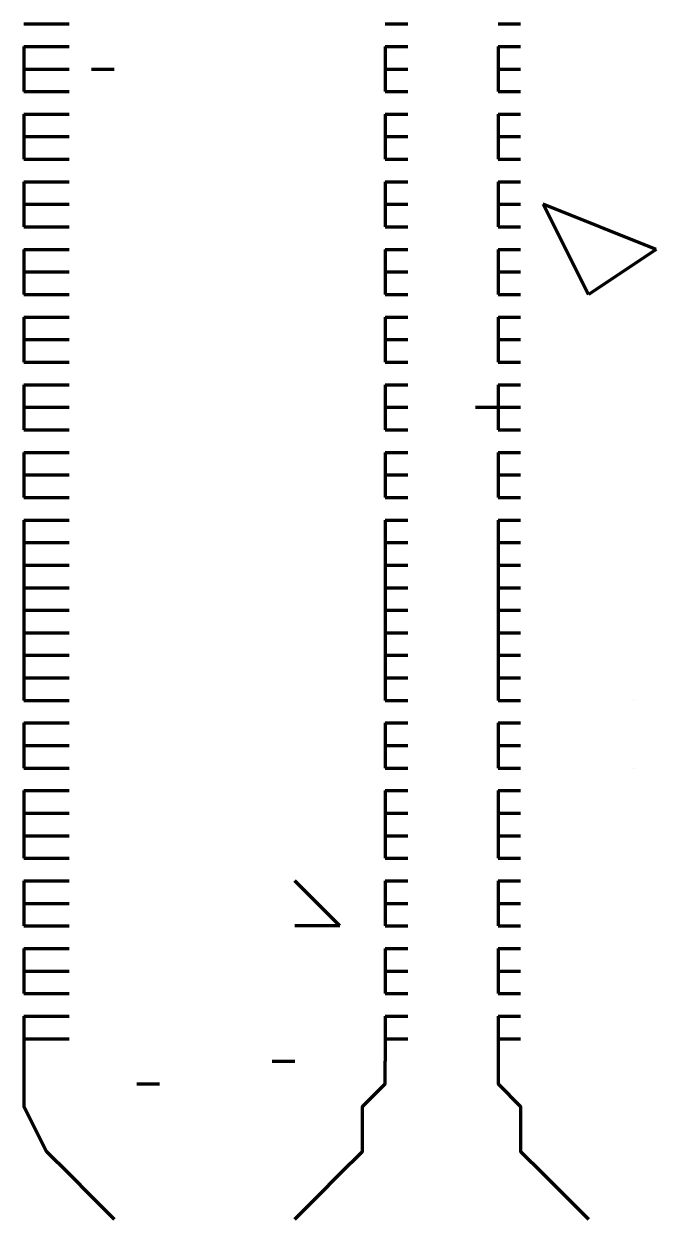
# Model space of a CAD drawing. Header units: inches. Extents: x 16 to 776, y 37 to 575.
# Drawn here: x 302.5 to 307.17, y 311 to 319.83 of the extents above; entities that cross this region are included whole.
import ezdxf

# ---------------------------------------------------------------- set-up
doc = ezdxf.new("R2010")
doc.units = ezdxf.units.IN
doc.header["$MEASUREMENT"] = 0
doc.layers.add('P', color=250, linetype='CONTINUOUS', lineweight=100)

msp = doc.modelspace()

# ---------------------------------------------------------------- linework, layer by layer
at = {"layer": 'P', "color": 0, "linetype": 'Continuous'}
for points in [[(302.5, 319.8333), (302.6667, 319.8333)], [(302.5, 319.8333), (302.6667, 319.8333)], [(302.5, 319.8333), (302.6667, 319.8333)], [(302.6667, 319.8333), (302.8333, 319.8333)], [(302.6667, 319.8333), (302.8333, 319.8333)], [(302.6667, 319.8333), (302.8333, 319.8333)], [(305.1667, 319.8333), (305.3333, 319.8333)], [(305.1667, 319.8333), (305.3333, 319.8333)], [(305.1667, 319.8333), (305.3333, 319.8333)], [(305.3333, 319.8333), (305.3333, 319.8333)], [(305.3333, 319.8333), (305.3333, 319.8333)], [(305.3333, 319.8333), (305.3333, 319.8333)], [(306, 319.8333), (306.1667, 319.8333)], [(306, 319.8333), (306.1667, 319.8333)], [(306, 319.8333), (306.1667, 319.8333)], [(306.1667, 319.8333), (306.1667, 319.8333)], [(306.1667, 319.8333), (306.1667, 319.8333)], [(306.1667, 319.8333), (306.1667, 319.8333)], [(302.5, 319.6667), (302.6667, 319.6667)], [(302.5, 319.6667), (302.5, 319.5)], [(302.5, 319.6667), (302.6667, 319.6667)], [(302.6667, 319.6667), (302.8333, 319.6667)], [(302.6667, 319.6667), (302.8333, 319.6667)], [(305.1667, 319.6667), (305.3333, 319.6667)], [(305.1667, 319.6667), (305.1667, 319.5)], [(305.1667, 319.6667), (305.3333, 319.6667)], [(305.3333, 319.6667), (305.3333, 319.6667)], [(305.3333, 319.6667), (305.3333, 319.6667)], [(306, 319.6667), (306.1667, 319.6667)], [(306, 319.6667), (306, 319.5)], [(306, 319.6667), (306.1667, 319.6667)], [(306.1667, 319.6667), (306.1667, 319.6667)], [(306.1667, 319.6667), (306.1667, 319.6667)], [(302.5, 319.5), (302.6667, 319.5)], [(302.5, 319.5), (302.5, 319.5)], [(302.5, 319.5), (302.6667, 319.5)], [(302.5, 319.5), (302.6667, 319.5)], [(302.5, 319.5), (302.5, 319.3333)], [(302.5, 319.5), (302.6667, 319.5)], [(302.6667, 319.5), (302.8333, 319.5)], [(302.6667, 319.5), (302.8333, 319.5)], [(302.6667, 319.5), (302.8333, 319.5)], [(302.6667, 319.5), (302.8333, 319.5)], [(303, 319.5), (303.1667, 319.5)], [(305.1667, 319.5), (305.3333, 319.5)], [(305.1667, 319.5), (305.1667, 319.5)], [(305.1667, 319.5), (305.3333, 319.5)], [(305.1667, 319.5), (305.3333, 319.5)], [(305.1667, 319.5), (305.1667, 319.3333)], [(305.1667, 319.5), (305.3333, 319.5)], [(305.3333, 319.5), (305.3333, 319.5)], [(305.3333, 319.5), (305.3333, 319.5)], [(305.3333, 319.5), (305.3333, 319.5)], [(305.3333, 319.5), (305.3333, 319.5)], [(306, 319.5), (306.1667, 319.5)], [(306, 319.5), (306, 319.5)], [(306, 319.5), (306.1667, 319.5)], [(306, 319.5), (306.1667, 319.5)], [(306, 319.5), (306, 319.3333)], [(306, 319.5), (306.1667, 319.5)], [(306.1667, 319.5), (306.1667, 319.5)], [(306.1667, 319.5), (306.1667, 319.5)], [(306.1667, 319.5), (306.1667, 319.5)], [(306.1667, 319.5), (306.1667, 319.5)], [(302.5, 319.3333), (302.6667, 319.3333)], [(302.5, 319.3333), (302.6667, 319.3333)], [(302.6667, 319.3333), (302.8333, 319.3333)], [(302.6667, 319.3333), (302.8333, 319.3333)], [(305.1667, 319.3333), (305.3333, 319.3333)], [(305.1667, 319.3333), (305.3333, 319.3333)], [(305.3333, 319.3333), (305.3333, 319.3333)], [(305.3333, 319.3333), (305.3333, 319.3333)], [(306, 319.3333), (306.1667, 319.3333)], [(306, 319.3333), (306.1667, 319.3333)], [(306.1667, 319.3333), (306.1667, 319.3333)], [(306.1667, 319.3333), (306.1667, 319.3333)], [(302.5, 319.1667), (302.6667, 319.1667)], [(302.5, 319.1667), (302.5, 319)], [(302.5, 319.1667), (302.6667, 319.1667)], [(302.6667, 319.1667), (302.8333, 319.1667)], [(302.6667, 319.1667), (302.8333, 319.1667)], [(305.1667, 319.1667), (305.3333, 319.1667)], [(305.1667, 319.1667), (305.1667, 319)], [(305.1667, 319.1667), (305.3333, 319.1667)], [(305.3333, 319.1667), (305.3333, 319.1667)], [(305.3333, 319.1667), (305.3333, 319.1667)], [(306, 319.1667), (306.1667, 319.1667)], [(306, 319.1667), (306, 319)], [(306, 319.1667), (306.1667, 319.1667)], [(306.1667, 319.1667), (306.1667, 319.1667)], [(306.1667, 319.1667), (306.1667, 319.1667)], [(302.5, 319), (302.6667, 319)], [(302.5, 319), (302.5, 319)], [(302.5, 319), (302.6667, 319)], [(302.5, 319), (302.6667, 319)], [(302.5, 319), (302.5, 318.8333)], [(302.5, 319), (302.6667, 319)], [(302.6667, 319), (302.8333, 319)], [(302.6667, 319), (302.8333, 319)], [(302.6667, 319), (302.8333, 319)], [(302.6667, 319), (302.8333, 319)], [(305.1667, 319), (305.3333, 319)], [(305.1667, 319), (305.1667, 319)], [(305.1667, 319), (305.3333, 319)], [(305.1667, 319), (305.3333, 319)], [(305.1667, 319), (305.1667, 318.8333)], [(305.1667, 319), (305.3333, 319)], [(305.3333, 319), (305.3333, 319)], [(305.3333, 319), (305.3333, 319)], [(305.3333, 319), (305.3333, 319)], [(305.3333, 319), (305.3333, 319)], [(306, 319), (306.1667, 319)], [(306, 319), (306, 319)], [(306, 319), (306.1667, 319)], [(306, 319), (306.1667, 319)], [(306, 319), (306, 318.8333)], [(306, 319), (306.1667, 319)], [(306.1667, 319), (306.1667, 319)], [(306.1667, 319), (306.1667, 319)], [(306.1667, 319), (306.1667, 319)], [(306.1667, 319), (306.1667, 319)], [(302.5, 318.8333), (302.6667, 318.8333)], [(302.5, 318.8333), (302.6667, 318.8333)], [(302.6667, 318.8333), (302.8333, 318.8333)], [(302.6667, 318.8333), (302.8333, 318.8333)], [(305.1667, 318.8333), (305.3333, 318.8333)], [(305.1667, 318.8333), (305.3333, 318.8333)], [(305.3333, 318.8333), (305.3333, 318.8333)], [(305.3333, 318.8333), (305.3333, 318.8333)], [(306, 318.8333), (306.1667, 318.8333)], [(306, 318.8333), (306.1667, 318.8333)], [(306.1667, 318.8333), (306.1667, 318.8333)], [(306.1667, 318.8333), (306.1667, 318.8333)], [(302.5, 318.6667), (302.6667, 318.6667)], [(302.5, 318.6667), (302.5, 318.6667)], [(302.5, 318.6667), (302.6667, 318.6667)], [(302.5, 318.6667), (302.6667, 318.6667)], [(302.5, 318.6667), (302.5, 318.5)], [(302.5, 318.6667), (302.6667, 318.6667)], [(302.6667, 318.6667), (302.8333, 318.6667)], [(302.6667, 318.6667), (302.8333, 318.6667)], [(302.6667, 318.6667), (302.8333, 318.6667)], [(302.6667, 318.6667), (302.8333, 318.6667)], [(305.1667, 318.6667), (305.3333, 318.6667)], [(305.1667, 318.6667), (305.1667, 318.6667)], [(305.1667, 318.6667), (305.3333, 318.6667)], [(305.1667, 318.6667), (305.3333, 318.6667)], [(305.1667, 318.6667), (305.1667, 318.5)], [(305.1667, 318.6667), (305.3333, 318.6667)], [(305.3333, 318.6667), (305.3333, 318.6667)], [(305.3333, 318.6667), (305.3333, 318.6667)], [(305.3333, 318.6667), (305.3333, 318.6667)], [(305.3333, 318.6667), (305.3333, 318.6667)], [(306, 318.6667), (306.1667, 318.6667)], [(306, 318.6667), (306, 318.6667)], [(306, 318.6667), (306.1667, 318.6667)], [(306, 318.6667), (306.1667, 318.6667)], [(306, 318.6667), (306, 318.5)], [(306, 318.6667), (306.1667, 318.6667)], [(306.1667, 318.6667), (306.1667, 318.6667)], [(306.1667, 318.6667), (306.1667, 318.6667)], [(306.1667, 318.6667), (306.1667, 318.6667)], [(306.1667, 318.6667), (306.1667, 318.6667)], [(302.5, 318.5), (302.6667, 318.5)], [(302.5, 318.5), (302.5, 318.3333)], [(302.5, 318.5), (302.6667, 318.5)], [(302.6667, 318.5), (302.8333, 318.5)], [(302.6667, 318.5), (302.8333, 318.5)], [(305.1667, 318.5), (305.3333, 318.5)], [(305.1667, 318.5), (305.1667, 318.3333)], [(305.1667, 318.5), (305.3333, 318.5)], [(305.3333, 318.5), (305.3333, 318.5)], [(305.3333, 318.5), (305.3333, 318.5)], [(306, 318.5), (306.1667, 318.5)], [(306, 318.5), (306, 318.3333)], [(306, 318.5), (306.1667, 318.5)], [(306.1667, 318.5), (306.1667, 318.5)], [(306.1667, 318.5), (306.1667, 318.5)], [(307.1667, 318.1667), (306.3333, 318.5)], [(306.6667, 317.8333), (306.3333, 318.5)], [(302.5, 318.3333), (302.6667, 318.3333)], [(302.5, 318.3333), (302.6667, 318.3333)], [(302.6667, 318.3333), (302.8333, 318.3333)], [(302.6667, 318.3333), (302.8333, 318.3333)], [(305.1667, 318.3333), (305.3333, 318.3333)], [(305.1667, 318.3333), (305.3333, 318.3333)], [(305.3333, 318.3333), (305.3333, 318.3333)], [(305.3333, 318.3333), (305.3333, 318.3333)], [(306, 318.3333), (306.1667, 318.3333)], [(306, 318.3333), (306.1667, 318.3333)], [(306.1667, 318.3333), (306.1667, 318.3333)], [(306.1667, 318.3333), (306.1667, 318.3333)], [(302.5, 318.1667), (302.6667, 318.1667)], [(302.5, 318.1667), (302.5, 318.1667)], [(302.5, 318.1667), (302.6667, 318.1667)], [(302.5, 318.1667), (302.6667, 318.1667)], [(302.5, 318.1667), (302.5, 318)], [(302.5, 318.1667), (302.6667, 318.1667)], [(302.6667, 318.1667), (302.8333, 318.1667)], [(302.6667, 318.1667), (302.8333, 318.1667)], [(302.6667, 318.1667), (302.8333, 318.1667)], [(302.6667, 318.1667), (302.8333, 318.1667)], [(305.1667, 318.1667), (305.3333, 318.1667)], [(305.1667, 318.1667), (305.1667, 318.1667)], [(305.1667, 318.1667), (305.3333, 318.1667)], [(305.1667, 318.1667), (305.3333, 318.1667)], [(305.1667, 318.1667), (305.1667, 318)], [(305.1667, 318.1667), (305.3333, 318.1667)], [(305.3333, 318.1667), (305.3333, 318.1667)], [(305.3333, 318.1667), (305.3333, 318.1667)], [(305.3333, 318.1667), (305.3333, 318.1667)], [(305.3333, 318.1667), (305.3333, 318.1667)], [(306, 318.1667), (306.1667, 318.1667)], [(306, 318.1667), (306, 318.1667)], [(306, 318.1667), (306.1667, 318.1667)], [(306, 318.1667), (306.1667, 318.1667)], [(306, 318.1667), (306, 318)], [(306, 318.1667), (306.1667, 318.1667)], [(306.1667, 318.1667), (306.1667, 318.1667)], [(306.1667, 318.1667), (306.1667, 318.1667)], [(306.1667, 318.1667), (306.1667, 318.1667)], [(306.1667, 318.1667), (306.1667, 318.1667)], [(307.1667, 318.1667), (306.6667, 317.8333)], [(302.5, 318), (302.6667, 318)], [(302.5, 318), (302.5, 317.8333)], [(302.5, 318), (302.6667, 318)], [(302.6667, 318), (302.8333, 318)], [(302.6667, 318), (302.8333, 318)], [(305.1667, 318), (305.3333, 318)], [(305.1667, 318), (305.1667, 317.8333)], [(305.1667, 318), (305.3333, 318)], [(305.3333, 318), (305.3333, 318)], [(305.3333, 318), (305.3333, 318)], [(306, 318), (306.1667, 318)], [(306, 318), (306, 317.8333)], [(306, 318), (306.1667, 318)], [(306.1667, 318), (306.1667, 318)], [(306.1667, 318), (306.1667, 318)], [(302.5, 317.8333), (302.6667, 317.8333)], [(302.5, 317.8333), (302.6667, 317.8333)], [(302.5, 317.8333), (302.6667, 317.8333)], [(302.5, 317.8333), (302.6667, 317.8333)], [(302.5, 317.8333), (302.6667, 317.8333)], [(302.5, 317.8333), (302.6667, 317.8333)], [(302.6667, 317.8333), (302.8333, 317.8333)], [(302.6667, 317.8333), (302.8333, 317.8333)], [(302.6667, 317.8333), (302.8333, 317.8333)], [(302.6667, 317.8333), (302.8333, 317.8333)], [(302.6667, 317.8333), (302.8333, 317.8333)], [(302.6667, 317.8333), (302.8333, 317.8333)], [(305.1667, 317.8333), (305.3333, 317.8333)], [(305.1667, 317.8333), (305.3333, 317.8333)], [(305.1667, 317.8333), (305.3333, 317.8333)], [(305.1667, 317.8333), (305.3333, 317.8333)], [(305.1667, 317.8333), (305.3333, 317.8333)], [(305.1667, 317.8333), (305.3333, 317.8333)], [(305.3333, 317.8333), (305.3333, 317.8333)], [(305.3333, 317.8333), (305.3333, 317.8333)], [(305.3333, 317.8333), (305.3333, 317.8333)], [(305.3333, 317.8333), (305.3333, 317.8333)], [(305.3333, 317.8333), (305.3333, 317.8333)], [(305.3333, 317.8333), (305.3333, 317.8333)], [(306, 317.8333), (306.1667, 317.8333)], [(306, 317.8333), (306.1667, 317.8333)], [(306, 317.8333), (306.1667, 317.8333)], [(306, 317.8333), (306.1667, 317.8333)], [(306, 317.8333), (306.1667, 317.8333)], [(306, 317.8333), (306.1667, 317.8333)], [(306.1667, 317.8333), (306.1667, 317.8333)], [(306.1667, 317.8333), (306.1667, 317.8333)], [(306.1667, 317.8333), (306.1667, 317.8333)], [(306.1667, 317.8333), (306.1667, 317.8333)], [(306.1667, 317.8333), (306.1667, 317.8333)], [(306.1667, 317.8333), (306.1667, 317.8333)], [(302.5, 317.6667), (302.6667, 317.6667)], [(302.5, 317.6667), (302.5, 317.5)], [(302.5, 317.6667), (302.6667, 317.6667)], [(302.6667, 317.6667), (302.8333, 317.6667)], [(302.6667, 317.6667), (302.8333, 317.6667)], [(305.1667, 317.6667), (305.3333, 317.6667)], [(305.1667, 317.6667), (305.1667, 317.5)], [(305.1667, 317.6667), (305.3333, 317.6667)], [(305.3333, 317.6667), (305.3333, 317.6667)], [(305.3333, 317.6667), (305.3333, 317.6667)], [(306, 317.6667), (306.1667, 317.6667)], [(306, 317.6667), (306, 317.5)], [(306, 317.6667), (306.1667, 317.6667)], [(306.1667, 317.6667), (306.1667, 317.6667)], [(306.1667, 317.6667), (306.1667, 317.6667)], [(302.5, 317.5), (302.6667, 317.5)], [(302.5, 317.5), (302.5, 317.3333)], [(302.5, 317.5), (302.6667, 317.5)], [(302.6667, 317.5), (302.8333, 317.5)], [(302.6667, 317.5), (302.8333, 317.5)], [(305.1667, 317.5), (305.3333, 317.5)], [(305.1667, 317.5), (305.1667, 317.3333)], [(305.1667, 317.5), (305.3333, 317.5)], [(305.3333, 317.5), (305.3333, 317.5)], [(305.3333, 317.5), (305.3333, 317.5)], [(306, 317.5), (306.1667, 317.5)], [(306, 317.5), (306, 317.3333)], [(306, 317.5), (306.1667, 317.5)], [(306.1667, 317.5), (306.1667, 317.5)], [(306.1667, 317.5), (306.1667, 317.5)], [(302.5, 317.3333), (302.6667, 317.3333)], [(302.5, 317.3333), (302.5, 317.3333)], [(302.5, 317.3333), (302.6667, 317.3333)], [(302.5, 317.3333), (302.6667, 317.3333)], [(302.5, 317.3333), (302.6667, 317.3333)], [(302.6667, 317.3333), (302.8333, 317.3333)], [(302.6667, 317.3333), (302.8333, 317.3333)], [(302.6667, 317.3333), (302.8333, 317.3333)], [(302.6667, 317.3333), (302.8333, 317.3333)], [(305.1667, 317.3333), (305.3333, 317.3333)], [(305.1667, 317.3333), (305.1667, 317.3333)], [(305.1667, 317.3333), (305.3333, 317.3333)], [(305.1667, 317.3333), (305.3333, 317.3333)], [(305.1667, 317.3333), (305.3333, 317.3333)], [(305.3333, 317.3333), (305.3333, 317.3333)], [(305.3333, 317.3333), (305.3333, 317.3333)], [(305.3333, 317.3333), (305.3333, 317.3333)], [(305.3333, 317.3333), (305.3333, 317.3333)], [(306, 317.3333), (306.1667, 317.3333)], [(306, 317.3333), (306, 317.3333)], [(306, 317.3333), (306.1667, 317.3333)], [(306, 317.3333), (306.1667, 317.3333)], [(306, 317.3333), (306.1667, 317.3333)], [(306.1667, 317.3333), (306.1667, 317.3333)], [(306.1667, 317.3333), (306.1667, 317.3333)], [(306.1667, 317.3333), (306.1667, 317.3333)], [(306.1667, 317.3333), (306.1667, 317.3333)], [(302.5, 317.1667), (302.6667, 317.1667)], [(302.5, 317.1667), (302.5, 317)], [(302.5, 317.1667), (302.6667, 317.1667)], [(302.6667, 317.1667), (302.8333, 317.1667)], [(302.6667, 317.1667), (302.8333, 317.1667)], [(305.1667, 317.1667), (305.3333, 317.1667)], [(305.1667, 317.1667), (305.1667, 317)], [(305.1667, 317.1667), (305.3333, 317.1667)], [(305.3333, 317.1667), (305.3333, 317.1667)], [(305.3333, 317.1667), (305.3333, 317.1667)], [(306, 317.1667), (306.1667, 317.1667)], [(306, 317.1667), (306, 317)], [(306, 317.1667), (306.1667, 317.1667)], [(306.1667, 317.1667), (306.1667, 317.1667)], [(306.1667, 317.1667), (306.1667, 317.1667)], [(302.5, 317), (302.6667, 317)], [(302.5, 317), (302.5, 317)], [(302.5, 317), (302.6667, 317)], [(302.5, 317), (302.6667, 317)], [(302.5, 317), (302.5, 316.8333)], [(302.5, 317), (302.6667, 317)], [(302.6667, 317), (302.8333, 317)], [(302.6667, 317), (302.8333, 317)], [(302.6667, 317), (302.8333, 317)], [(302.6667, 317), (302.8333, 317)], [(305.1667, 317), (305.3333, 317)], [(305.1667, 317), (305.1667, 317)], [(305.1667, 317), (305.3333, 317)], [(305.1667, 317), (305.3333, 317)], [(305.1667, 317), (305.1667, 316.8333)], [(305.1667, 317), (305.3333, 317)], [(305.3333, 317), (305.3333, 317)], [(305.3333, 317), (305.3333, 317)], [(305.3333, 317), (305.3333, 317)], [(305.3333, 317), (305.3333, 317)], [(305.8333, 317), (306, 317)], [(306, 317), (306.1667, 317)], [(306, 317), (306, 317)], [(306, 317), (306.1667, 317)], [(306, 317), (306.1667, 317)], [(306, 317), (306, 316.8333)], [(306, 317), (306.1667, 317)], [(306.1667, 317), (306.1667, 317)], [(306.1667, 317), (306.1667, 317)], [(306.1667, 317), (306.1667, 317)], [(306.1667, 317), (306.1667, 317)], [(302.5, 316.8333), (302.6667, 316.8333)], [(302.5, 316.8333), (302.6667, 316.8333)], [(302.6667, 316.8333), (302.8333, 316.8333)], [(302.6667, 316.8333), (302.8333, 316.8333)], [(305.1667, 316.8333), (305.3333, 316.8333)], [(305.1667, 316.8333), (305.3333, 316.8333)], [(305.3333, 316.8333), (305.3333, 316.8333)], [(305.3333, 316.8333), (305.3333, 316.8333)], [(306, 316.8333), (306.1667, 316.8333)], [(306, 316.8333), (306.1667, 316.8333)], [(306.1667, 316.8333), (306.1667, 316.8333)], [(306.1667, 316.8333), (306.1667, 316.8333)], [(302.5, 316.6667), (302.6667, 316.6667)], [(302.5, 316.6667), (302.5, 316.5)], [(302.5, 316.6667), (302.6667, 316.6667)], [(302.6667, 316.6667), (302.8333, 316.6667)], [(302.6667, 316.6667), (302.8333, 316.6667)], [(305.1667, 316.6667), (305.3333, 316.6667)], [(305.1667, 316.6667), (305.1667, 316.5)], [(305.1667, 316.6667), (305.3333, 316.6667)], [(305.3333, 316.6667), (305.3333, 316.6667)], [(305.3333, 316.6667), (305.3333, 316.6667)], [(306, 316.6667), (306.1667, 316.6667)], [(306, 316.6667), (306, 316.5)], [(306, 316.6667), (306.1667, 316.6667)], [(306.1667, 316.6667), (306.1667, 316.6667)], [(306.1667, 316.6667), (306.1667, 316.6667)], [(302.5, 316.5), (302.6667, 316.5)], [(302.5, 316.5), (302.5, 316.5)], [(302.5, 316.5), (302.6667, 316.5)], [(302.5, 316.5), (302.6667, 316.5)], [(302.5, 316.5), (302.5, 316.3333)], [(302.5, 316.5), (302.6667, 316.5)], [(302.6667, 316.5), (302.8333, 316.5)], [(302.6667, 316.5), (302.8333, 316.5)], [(302.6667, 316.5), (302.8333, 316.5)], [(302.6667, 316.5), (302.8333, 316.5)], [(305.1667, 316.5), (305.3333, 316.5)], [(305.1667, 316.5), (305.1667, 316.5)], [(305.1667, 316.5), (305.3333, 316.5)], [(305.1667, 316.5), (305.3333, 316.5)], [(305.1667, 316.5), (305.1667, 316.3333)], [(305.1667, 316.5), (305.3333, 316.5)], [(305.3333, 316.5), (305.3333, 316.5)], [(305.3333, 316.5), (305.3333, 316.5)], [(305.3333, 316.5), (305.3333, 316.5)], [(305.3333, 316.5), (305.3333, 316.5)], [(306, 316.5), (306.1667, 316.5)], [(306, 316.5), (306, 316.5)], [(306, 316.5), (306.1667, 316.5)], [(306, 316.5), (306.1667, 316.5)], [(306, 316.5), (306, 316.3333)], [(306, 316.5), (306.1667, 316.5)], [(306.1667, 316.5), (306.1667, 316.5)], [(306.1667, 316.5), (306.1667, 316.5)], [(306.1667, 316.5), (306.1667, 316.5)], [(306.1667, 316.5), (306.1667, 316.5)], [(302.5, 316.3333), (302.6667, 316.3333)], [(302.5, 316.3333), (302.6667, 316.3333)], [(302.6667, 316.3333), (302.8333, 316.3333)], [(302.6667, 316.3333), (302.8333, 316.3333)], [(305.1667, 316.3333), (305.3333, 316.3333)], [(305.1667, 316.3333), (305.3333, 316.3333)], [(305.3333, 316.3333), (305.3333, 316.3333)], [(305.3333, 316.3333), (305.3333, 316.3333)], [(306, 316.3333), (306.1667, 316.3333)], [(306, 316.3333), (306.1667, 316.3333)], [(306.1667, 316.3333), (306.1667, 316.3333)], [(306.1667, 316.3333), (306.1667, 316.3333)], [(302.5, 316.1667), (302.6667, 316.1667)], [(302.5, 316.1667), (302.5, 316)], [(302.5, 316.1667), (302.6667, 316.1667)], [(302.6667, 316.1667), (302.8333, 316.1667)], [(302.6667, 316.1667), (302.8333, 316.1667)], [(305.1667, 316.1667), (305.3333, 316.1667)], [(305.1667, 316.1667), (305.1667, 316)], [(305.1667, 316.1667), (305.3333, 316.1667)], [(305.3333, 316.1667), (305.3333, 316.1667)], [(305.3333, 316.1667), (305.3333, 316.1667)], [(306, 316.1667), (306.1667, 316.1667)], [(306, 316.1667), (306, 316)], [(306, 316.1667), (306.1667, 316.1667)], [(306.1667, 316.1667), (306.1667, 316.1667)], [(306.1667, 316.1667), (306.1667, 316.1667)], [(302.5, 316), (302.6667, 316)], [(302.5, 316), (302.5, 316)], [(302.5, 316), (302.6667, 316)], [(302.5, 316), (302.6667, 316)], [(302.5, 316), (302.5, 315.8333)], [(302.5, 316), (302.6667, 316)], [(302.6667, 316), (302.8333, 316)], [(302.6667, 316), (302.8333, 316)], [(302.6667, 316), (302.8333, 316)], [(302.6667, 316), (302.8333, 316)], [(305.1667, 316), (305.3333, 316)], [(305.1667, 316), (305.1667, 316)], [(305.1667, 316), (305.3333, 316)], [(305.1667, 316), (305.3333, 316)], [(305.1667, 316), (305.1667, 315.8333)], [(305.1667, 316), (305.3333, 316)], [(305.3333, 316), (305.3333, 316)], [(305.3333, 316), (305.3333, 316)], [(305.3333, 316), (305.3333, 316)], [(305.3333, 316), (305.3333, 316)], [(306, 316), (306.1667, 316)], [(306, 316), (306, 316)], [(306, 316), (306.1667, 316)], [(306, 316), (306.1667, 316)], [(306, 316), (306, 315.8333)], [(306, 316), (306.1667, 316)], [(306.1667, 316), (306.1667, 316)], [(306.1667, 316), (306.1667, 316)], [(306.1667, 316), (306.1667, 316)], [(306.1667, 316), (306.1667, 316)], [(302.5, 315.8333), (302.6667, 315.8333)], [(302.5, 315.8333), (302.5, 315.6667)], [(302.5, 315.8333), (302.6667, 315.8333)], [(302.6667, 315.8333), (302.8333, 315.8333)], [(302.6667, 315.8333), (302.8333, 315.8333)], [(305.1667, 315.8333), (305.3333, 315.8333)], [(305.1667, 315.8333), (305.1667, 315.6667)], [(305.1667, 315.8333), (305.3333, 315.8333)], [(305.3333, 315.8333), (305.3333, 315.8333)], [(305.3333, 315.8333), (305.3333, 315.8333)], [(306, 315.8333), (306.1667, 315.8333)], [(306, 315.8333), (306, 315.6667)], [(306, 315.8333), (306.1667, 315.8333)], [(306.1667, 315.8333), (306.1667, 315.8333)], [(306.1667, 315.8333), (306.1667, 315.8333)], [(302.5, 315.6667), (302.6667, 315.6667)], [(302.5, 315.6667), (302.6667, 315.6667)], [(302.5, 315.6667), (302.6667, 315.6667)], [(302.5, 315.6667), (302.5, 315.5)], [(302.5, 315.6667), (302.6667, 315.6667)], [(302.6667, 315.6667), (302.8333, 315.6667)], [(302.6667, 315.6667), (302.8333, 315.6667)], [(302.6667, 315.6667), (302.8333, 315.6667)], [(302.6667, 315.6667), (302.8333, 315.6667)], [(305.1667, 315.6667), (305.3333, 315.6667)], [(305.1667, 315.6667), (305.3333, 315.6667)], [(305.1667, 315.6667), (305.3333, 315.6667)], [(305.1667, 315.6667), (305.1667, 315.5)], [(305.1667, 315.6667), (305.3333, 315.6667)], [(305.3333, 315.6667), (305.3333, 315.6667)], [(305.3333, 315.6667), (305.3333, 315.6667)], [(305.3333, 315.6667), (305.3333, 315.6667)], [(305.3333, 315.6667), (305.3333, 315.6667)], [(306, 315.6667), (306.1667, 315.6667)], [(306, 315.6667), (306.1667, 315.6667)], [(306, 315.6667), (306.1667, 315.6667)], [(306, 315.6667), (306, 315.5)], [(306, 315.6667), (306.1667, 315.6667)], [(306.1667, 315.6667), (306.1667, 315.6667)], [(306.1667, 315.6667), (306.1667, 315.6667)], [(306.1667, 315.6667), (306.1667, 315.6667)], [(306.1667, 315.6667), (306.1667, 315.6667)], [(302.5, 315.5), (302.6667, 315.5)], [(302.5, 315.5), (302.5, 315.3333)], [(302.5, 315.5), (302.6667, 315.5)], [(302.6667, 315.5), (302.8333, 315.5)], [(302.6667, 315.5), (302.8333, 315.5)], [(305.1667, 315.5), (305.3333, 315.5)], [(305.1667, 315.5), (305.1667, 315.3333)], [(305.1667, 315.5), (305.3333, 315.5)], [(305.3333, 315.5), (305.3333, 315.5)], [(305.3333, 315.5), (305.3333, 315.5)], [(306, 315.5), (306.1667, 315.5)], [(306, 315.5), (306, 315.3333)], [(306, 315.5), (306.1667, 315.5)], [(306.1667, 315.5), (306.1667, 315.5)], [(306.1667, 315.5), (306.1667, 315.5)], [(302.5, 315.3333), (302.6667, 315.3333)], [(302.5, 315.3333), (302.5, 315.1667)], [(302.5, 315.3333), (302.6667, 315.3333)], [(302.6667, 315.3333), (302.8333, 315.3333)], [(302.6667, 315.3333), (302.8333, 315.3333)], [(305.1667, 315.3333), (305.3333, 315.3333)], [(305.1667, 315.3333), (305.1667, 315.1667)], [(305.1667, 315.3333), (305.3333, 315.3333)], [(305.3333, 315.3333), (305.3333, 315.3333)], [(305.3333, 315.3333), (305.3333, 315.3333)], [(306, 315.3333), (306.1667, 315.3333)], [(306, 315.3333), (306, 315.1667)], [(306, 315.3333), (306.1667, 315.3333)], [(306.1667, 315.3333), (306.1667, 315.3333)], [(306.1667, 315.3333), (306.1667, 315.3333)], [(302.5, 315.1667), (302.6667, 315.1667)], [(302.5, 315.1667), (302.6667, 315.1667)], [(302.5, 315.1667), (302.6667, 315.1667)], [(302.5, 315.1667), (302.5, 315)], [(302.5, 315.1667), (302.6667, 315.1667)], [(302.6667, 315.1667), (302.8333, 315.1667)], [(302.6667, 315.1667), (302.8333, 315.1667)], [(302.6667, 315.1667), (302.8333, 315.1667)], [(302.6667, 315.1667), (302.8333, 315.1667)], [(305.1667, 315.1667), (305.3333, 315.1667)], [(305.1667, 315.1667), (305.3333, 315.1667)], [(305.1667, 315.1667), (305.3333, 315.1667)], [(305.1667, 315.1667), (305.1667, 315)], [(305.1667, 315.1667), (305.3333, 315.1667)], [(305.3333, 315.1667), (305.3333, 315.1667)], [(305.3333, 315.1667), (305.3333, 315.1667)], [(305.3333, 315.1667), (305.3333, 315.1667)], [(305.3333, 315.1667), (305.3333, 315.1667)], [(306, 315.1667), (306.1667, 315.1667)], [(306, 315.1667), (306.1667, 315.1667)], [(306, 315.1667), (306.1667, 315.1667)], [(306, 315.1667), (306, 315)], [(306, 315.1667), (306.1667, 315.1667)], [(306.1667, 315.1667), (306.1667, 315.1667)], [(306.1667, 315.1667), (306.1667, 315.1667)], [(306.1667, 315.1667), (306.1667, 315.1667)], [(306.1667, 315.1667), (306.1667, 315.1667)], [(302.5, 315), (302.6667, 315)], [(302.5, 315), (302.5, 314.8333)], [(302.5, 315), (302.6667, 315)], [(302.6667, 315), (302.8333, 315)], [(302.6667, 315), (302.8333, 315)], [(305.1667, 315), (305.3333, 315)], [(305.1667, 315), (305.1667, 314.8333)], [(305.1667, 315), (305.3333, 315)], [(305.3333, 315), (305.3333, 315)], [(305.3333, 315), (305.3333, 315)], [(306, 315), (306.1667, 315)], [(306, 315), (306, 314.8333)], [(306, 315), (306.1667, 315)], [(306.1667, 315), (306.1667, 315)], [(306.1667, 315), (306.1667, 315)], [(302.5, 314.8333), (302.6667, 314.8333)], [(302.5, 314.8333), (302.5, 314.8333)], [(302.5, 314.8333), (302.6667, 314.8333)], [(302.5, 314.8333), (302.6667, 314.8333)], [(302.5, 314.8333), (302.6667, 314.8333)], [(302.6667, 314.8333), (302.8333, 314.8333)], [(302.6667, 314.8333), (302.8333, 314.8333)], [(302.6667, 314.8333), (302.8333, 314.8333)], [(302.6667, 314.8333), (302.8333, 314.8333)], [(305.1667, 314.8333), (305.3333, 314.8333)], [(305.1667, 314.8333), (305.1667, 314.8333)], [(305.1667, 314.8333), (305.3333, 314.8333)], [(305.1667, 314.8333), (305.3333, 314.8333)], [(305.1667, 314.8333), (305.3333, 314.8333)], [(305.3333, 314.8333), (305.3333, 314.8333)], [(305.3333, 314.8333), (305.3333, 314.8333)], [(305.3333, 314.8333), (305.3333, 314.8333)], [(305.3333, 314.8333), (305.3333, 314.8333)], [(306, 314.8333), (306.1667, 314.8333)], [(306, 314.8333), (306, 314.8333)], [(306, 314.8333), (306.1667, 314.8333)], [(306, 314.8333), (306.1667, 314.8333)], [(306, 314.8333), (306.1667, 314.8333)], [(306.1667, 314.8333), (306.1667, 314.8333)], [(306.1667, 314.8333), (306.1667, 314.8333)], [(306.1667, 314.8333), (306.1667, 314.8333)], [(306.1667, 314.8333), (306.1667, 314.8333)], [(307, 314.8333), (307, 314.8333)], [(302.5, 314.6667), (302.6667, 314.6667)], [(302.5, 314.6667), (302.5, 314.5)], [(302.5, 314.6667), (302.6667, 314.6667)], [(302.6667, 314.6667), (302.8333, 314.6667)], [(302.6667, 314.6667), (302.8333, 314.6667)], [(305.1667, 314.6667), (305.3333, 314.6667)], [(305.1667, 314.6667), (305.1667, 314.5)], [(305.1667, 314.6667), (305.3333, 314.6667)], [(305.3333, 314.6667), (305.3333, 314.6667)], [(305.3333, 314.6667), (305.3333, 314.6667)], [(306, 314.6667), (306.1667, 314.6667)], [(306, 314.6667), (306, 314.5)], [(306, 314.6667), (306.1667, 314.6667)], [(306.1667, 314.6667), (306.1667, 314.6667)], [(306.1667, 314.6667), (306.1667, 314.6667)], [(302.5, 314.5), (302.6667, 314.5)], [(302.5, 314.5), (302.5, 314.3333)], [(302.5, 314.5), (302.6667, 314.5)], [(302.6667, 314.5), (302.8333, 314.5)], [(302.6667, 314.5), (302.8333, 314.5)], [(305.1667, 314.5), (305.3333, 314.5)], [(305.1667, 314.5), (305.1667, 314.3333)], [(305.1667, 314.5), (305.3333, 314.5)], [(305.3333, 314.5), (305.3333, 314.5)], [(305.3333, 314.5), (305.3333, 314.5)], [(306, 314.5), (306.1667, 314.5)], [(306, 314.5), (306, 314.3333)], [(306, 314.5), (306.1667, 314.5)], [(306.1667, 314.5), (306.1667, 314.5)], [(306.1667, 314.5), (306.1667, 314.5)], [(302.5, 314.3333), (302.6667, 314.3333)], [(302.5, 314.3333), (302.5, 314.3333)], [(302.5, 314.3333), (302.6667, 314.3333)], [(302.5, 314.3333), (302.6667, 314.3333)], [(302.5, 314.3333), (302.6667, 314.3333)], [(302.6667, 314.3333), (302.8333, 314.3333)], [(302.6667, 314.3333), (302.8333, 314.3333)], [(302.6667, 314.3333), (302.8333, 314.3333)], [(302.6667, 314.3333), (302.8333, 314.3333)], [(305.1667, 314.3333), (305.3333, 314.3333)], [(305.1667, 314.3333), (305.1667, 314.3333)], [(305.1667, 314.3333), (305.3333, 314.3333)], [(305.1667, 314.3333), (305.3333, 314.3333)], [(305.1667, 314.3333), (305.3333, 314.3333)], [(305.3333, 314.3333), (305.3333, 314.3333)], [(305.3333, 314.3333), (305.3333, 314.3333)], [(305.3333, 314.3333), (305.3333, 314.3333)], [(305.3333, 314.3333), (305.3333, 314.3333)], [(306, 314.3333), (306.1667, 314.3333)], [(306, 314.3333), (306, 314.3333)], [(306, 314.3333), (306.1667, 314.3333)], [(306, 314.3333), (306.1667, 314.3333)], [(306, 314.3333), (306.1667, 314.3333)], [(306.1667, 314.3333), (306.1667, 314.3333)], [(306.1667, 314.3333), (306.1667, 314.3333)], [(306.1667, 314.3333), (306.1667, 314.3333)], [(306.1667, 314.3333), (306.1667, 314.3333)], [(307, 314.3333), (307, 314.3333)], [(302.5, 314.1667), (302.6667, 314.1667)], [(302.5, 314.1667), (302.5, 314)], [(302.5, 314.1667), (302.6667, 314.1667)], [(302.6667, 314.1667), (302.8333, 314.1667)], [(302.6667, 314.1667), (302.8333, 314.1667)], [(305.1667, 314.1667), (305.3333, 314.1667)], [(305.1667, 314.1667), (305.1667, 314)], [(305.1667, 314.1667), (305.3333, 314.1667)], [(305.3333, 314.1667), (305.3333, 314.1667)], [(305.3333, 314.1667), (305.3333, 314.1667)], [(306, 314.1667), (306.1667, 314.1667)], [(306, 314.1667), (306, 314)], [(306, 314.1667), (306.1667, 314.1667)], [(306.1667, 314.1667), (306.1667, 314.1667)], [(306.1667, 314.1667), (306.1667, 314.1667)], [(302.5, 314), (302.6667, 314)], [(302.5, 314), (302.5, 314)], [(302.5, 314), (302.6667, 314)], [(302.5, 314), (302.6667, 314)], [(302.5, 314), (302.5, 313.8333)], [(302.5, 314), (302.6667, 314)], [(302.6667, 314), (302.8333, 314)], [(302.6667, 314), (302.8333, 314)], [(302.6667, 314), (302.8333, 314)], [(302.6667, 314), (302.8333, 314)], [(305.1667, 314), (305.3333, 314)], [(305.1667, 314), (305.1667, 314)], [(305.1667, 314), (305.3333, 314)], [(305.1667, 314), (305.3333, 314)], [(305.1667, 314), (305.1667, 313.8333)], [(305.1667, 314), (305.3333, 314)], [(305.3333, 314), (305.3333, 314)], [(305.3333, 314), (305.3333, 314)], [(305.3333, 314), (305.3333, 314)], [(305.3333, 314), (305.3333, 314)], [(306, 314), (306.1667, 314)], [(306, 314), (306, 314)], [(306, 314), (306.1667, 314)], [(306, 314), (306.1667, 314)], [(306, 314), (306, 313.8333)], [(306, 314), (306.1667, 314)], [(306.1667, 314), (306.1667, 314)], [(306.1667, 314), (306.1667, 314)], [(306.1667, 314), (306.1667, 314)], [(306.1667, 314), (306.1667, 314)], [(302.5, 313.8333), (302.6667, 313.8333)], [(302.5, 313.8333), (302.5, 313.6667)], [(302.5, 313.8333), (302.6667, 313.8333)], [(302.6667, 313.8333), (302.8333, 313.8333)], [(302.6667, 313.8333), (302.8333, 313.8333)], [(305.1667, 313.8333), (305.3333, 313.8333)], [(305.1667, 313.8333), (305.1667, 313.6667)], [(305.1667, 313.8333), (305.3333, 313.8333)], [(305.3333, 313.8333), (305.3333, 313.8333)], [(305.3333, 313.8333), (305.3333, 313.8333)], [(306, 313.8333), (306.1667, 313.8333)], [(306, 313.8333), (306, 313.6667)], [(306, 313.8333), (306.1667, 313.8333)], [(306.1667, 313.8333), (306.1667, 313.8333)], [(306.1667, 313.8333), (306.1667, 313.8333)], [(302.5, 313.6667), (302.6667, 313.6667)], [(302.5, 313.6667), (302.6667, 313.6667)], [(302.5, 313.6667), (302.6667, 313.6667)], [(302.6667, 313.6667), (302.8333, 313.6667)], [(302.6667, 313.6667), (302.8333, 313.6667)], [(302.6667, 313.6667), (302.8333, 313.6667)], [(305.1667, 313.6667), (305.3333, 313.6667)], [(305.1667, 313.6667), (305.3333, 313.6667)], [(305.1667, 313.6667), (305.3333, 313.6667)], [(305.3333, 313.6667), (305.3333, 313.6667)], [(305.3333, 313.6667), (305.3333, 313.6667)], [(305.3333, 313.6667), (305.3333, 313.6667)], [(306, 313.6667), (306.1667, 313.6667)], [(306, 313.6667), (306.1667, 313.6667)], [(306, 313.6667), (306.1667, 313.6667)], [(306.1667, 313.6667), (306.1667, 313.6667)], [(306.1667, 313.6667), (306.1667, 313.6667)], [(306.1667, 313.6667), (306.1667, 313.6667)], [(302.5, 313.5), (302.6667, 313.5)], [(302.5, 313.5), (302.6667, 313.5)], [(302.5, 313.5), (302.6667, 313.5)], [(302.5, 313.5), (302.6667, 313.5)], [(302.5, 313.5), (302.5, 313.3333)], [(302.5, 313.5), (302.6667, 313.5)], [(302.6667, 313.5), (302.8333, 313.5)], [(302.6667, 313.5), (302.8333, 313.5)], [(302.6667, 313.5), (302.8333, 313.5)], [(302.6667, 313.5), (302.8333, 313.5)], [(302.6667, 313.5), (302.8333, 313.5)], [(304.8333, 313.1667), (304.5, 313.5)], [(305.1667, 313.5), (305.3333, 313.5)], [(305.1667, 313.5), (305.3333, 313.5)], [(305.1667, 313.5), (305.3333, 313.5)], [(305.1667, 313.5), (305.3333, 313.5)], [(305.1667, 313.5), (305.1667, 313.3333)], [(305.1667, 313.5), (305.3333, 313.5)], [(305.3333, 313.5), (305.3333, 313.5)], [(305.3333, 313.5), (305.3333, 313.5)], [(305.3333, 313.5), (305.3333, 313.5)], [(305.3333, 313.5), (305.3333, 313.5)], [(305.3333, 313.5), (305.3333, 313.5)], [(306, 313.5), (306.1667, 313.5)], [(306, 313.5), (306.1667, 313.5)], [(306, 313.5), (306.1667, 313.5)], [(306, 313.5), (306.1667, 313.5)], [(306, 313.5), (306, 313.3333)], [(306, 313.5), (306.1667, 313.5)], [(306.1667, 313.5), (306.1667, 313.5)], [(306.1667, 313.5), (306.1667, 313.5)], [(306.1667, 313.5), (306.1667, 313.5)], [(306.1667, 313.5), (306.1667, 313.5)], [(306.1667, 313.5), (306.1667, 313.5)], [(302.5, 313.3333), (302.6667, 313.3333)], [(302.5, 313.3333), (302.5, 313.1667)], [(302.5, 313.3333), (302.6667, 313.3333)], [(302.6667, 313.3333), (302.8333, 313.3333)], [(302.6667, 313.3333), (302.8333, 313.3333)], [(305.1667, 313.3333), (305.3333, 313.3333)], [(305.1667, 313.3333), (305.1667, 313.1667)], [(305.1667, 313.3333), (305.3333, 313.3333)], [(305.3333, 313.3333), (305.3333, 313.3333)], [(305.3333, 313.3333), (305.3333, 313.3333)], [(306, 313.3333), (306.1667, 313.3333)], [(306, 313.3333), (306, 313.1667)], [(306, 313.3333), (306.1667, 313.3333)], [(306.1667, 313.3333), (306.1667, 313.3333)], [(306.1667, 313.3333), (306.1667, 313.3333)], [(302.5, 313.1667), (302.6667, 313.1667)], [(302.5, 313.1667), (302.6667, 313.1667)], [(302.5, 313.1667), (302.6667, 313.1667)], [(302.6667, 313.1667), (302.8333, 313.1667)], [(302.6667, 313.1667), (302.8333, 313.1667)], [(302.6667, 313.1667), (302.8333, 313.1667)], [(304.8333, 313.1667), (304.5, 313.1667)], [(305.1667, 313.1667), (305.3333, 313.1667)], [(305.1667, 313.1667), (305.3333, 313.1667)], [(305.1667, 313.1667), (305.3333, 313.1667)], [(305.3333, 313.1667), (305.3333, 313.1667)], [(305.3333, 313.1667), (305.3333, 313.1667)], [(305.3333, 313.1667), (305.3333, 313.1667)], [(306, 313.1667), (306.1667, 313.1667)], [(306, 313.1667), (306.1667, 313.1667)], [(306, 313.1667), (306.1667, 313.1667)], [(306.1667, 313.1667), (306.1667, 313.1667)], [(306.1667, 313.1667), (306.1667, 313.1667)], [(306.1667, 313.1667), (306.1667, 313.1667)], [(302.5, 313), (302.6667, 313)], [(302.5, 313), (302.6667, 313)], [(302.5, 313), (302.6667, 313)], [(302.5, 313), (302.6667, 313)], [(302.5, 313), (302.5, 312.8333)], [(302.5, 313), (302.6667, 313)], [(302.6667, 313), (302.8333, 313)], [(302.6667, 313), (302.8333, 313)], [(302.6667, 313), (302.8333, 313)], [(302.6667, 313), (302.8333, 313)], [(302.6667, 313), (302.8333, 313)], [(305.1667, 313), (305.3333, 313)], [(305.1667, 313), (305.3333, 313)], [(305.1667, 313), (305.3333, 313)], [(305.1667, 313), (305.3333, 313)], [(305.1667, 313), (305.1667, 312.8333)], [(305.1667, 313), (305.3333, 313)], [(305.3333, 313), (305.3333, 313)], [(305.3333, 313), (305.3333, 313)], [(305.3333, 313), (305.3333, 313)], [(305.3333, 313), (305.3333, 313)], [(305.3333, 313), (305.3333, 313)], [(306, 313), (306.1667, 313)], [(306, 313), (306.1667, 313)], [(306, 313), (306.1667, 313)], [(306, 313), (306.1667, 313)], [(306, 313), (306, 312.8333)], [(306, 313), (306.1667, 313)], [(306.1667, 313), (306.1667, 313)], [(306.1667, 313), (306.1667, 313)], [(306.1667, 313), (306.1667, 313)], [(306.1667, 313), (306.1667, 313)], [(306.1667, 313), (306.1667, 313)], [(302.5, 312.8333), (302.6667, 312.8333)], [(302.5, 312.8333), (302.5, 312.6667)], [(302.5, 312.8333), (302.6667, 312.8333)], [(302.6667, 312.8333), (302.8333, 312.8333)], [(302.6667, 312.8333), (302.8333, 312.8333)], [(305.1667, 312.8333), (305.3333, 312.8333)], [(305.1667, 312.8333), (305.1667, 312.6667)], [(305.1667, 312.8333), (305.3333, 312.8333)], [(305.3333, 312.8333), (305.3333, 312.8333)], [(305.3333, 312.8333), (305.3333, 312.8333)], [(306, 312.8333), (306.1667, 312.8333)], [(306, 312.8333), (306, 312.6667)], [(306, 312.8333), (306.1667, 312.8333)], [(306.1667, 312.8333), (306.1667, 312.8333)], [(306.1667, 312.8333), (306.1667, 312.8333)], [(302.5, 312.6667), (302.6667, 312.6667)], [(302.5, 312.6667), (302.6667, 312.6667)], [(302.5, 312.6667), (302.6667, 312.6667)], [(302.5, 312.6667), (302.6667, 312.6667)], [(302.5, 312.6667), (302.6667, 312.6667)], [(302.5, 312.6667), (302.6667, 312.6667)], [(302.6667, 312.6667), (302.8333, 312.6667)], [(302.6667, 312.6667), (302.8333, 312.6667)], [(302.6667, 312.6667), (302.8333, 312.6667)], [(302.6667, 312.6667), (302.8333, 312.6667)], [(302.6667, 312.6667), (302.8333, 312.6667)], [(302.6667, 312.6667), (302.8333, 312.6667)], [(305.1667, 312.6667), (305.3333, 312.6667)], [(305.1667, 312.6667), (305.3333, 312.6667)], [(305.1667, 312.6667), (305.3333, 312.6667)], [(305.1667, 312.6667), (305.3333, 312.6667)], [(305.1667, 312.6667), (305.3333, 312.6667)], [(305.1667, 312.6667), (305.3333, 312.6667)], [(305.3333, 312.6667), (305.3333, 312.6667)], [(305.3333, 312.6667), (305.3333, 312.6667)], [(305.3333, 312.6667), (305.3333, 312.6667)], [(305.3333, 312.6667), (305.3333, 312.6667)], [(305.3333, 312.6667), (305.3333, 312.6667)], [(305.3333, 312.6667), (305.3333, 312.6667)], [(306, 312.6667), (306.1667, 312.6667)], [(306, 312.6667), (306.1667, 312.6667)], [(306, 312.6667), (306.1667, 312.6667)], [(306, 312.6667), (306.1667, 312.6667)], [(306, 312.6667), (306.1667, 312.6667)], [(306, 312.6667), (306.1667, 312.6667)], [(306.1667, 312.6667), (306.1667, 312.6667)], [(306.1667, 312.6667), (306.1667, 312.6667)], [(306.1667, 312.6667), (306.1667, 312.6667)], [(306.1667, 312.6667), (306.1667, 312.6667)], [(306.1667, 312.6667), (306.1667, 312.6667)], [(306.1667, 312.6667), (306.1667, 312.6667)], [(302.5, 312.5), (302.6667, 312.5)], [(302.5, 312.5), (302.5, 312.3333)], [(302.5, 312.5), (302.6667, 312.5)], [(302.6667, 312.5), (302.8333, 312.5)], [(302.6667, 312.5), (302.8333, 312.5)], [(305.1667, 312.5), (305.3333, 312.5)], [(305.1667, 312.5), (305.1667, 312.3333)], [(305.1667, 312.5), (305.3333, 312.5)], [(305.3333, 312.5), (305.3333, 312.5)], [(305.3333, 312.5), (305.3333, 312.5)], [(306, 312.5), (306.1667, 312.5)], [(306, 312.5), (306, 312.3333)], [(306, 312.5), (306.1667, 312.5)], [(306.1667, 312.5), (306.1667, 312.5)], [(306.1667, 312.5), (306.1667, 312.5)], [(302.5, 312.3333), (302.6667, 312.3333)], [(302.5, 312.3333), (302.5, 312.1667)], [(302.6667, 312.3333), (302.8333, 312.3333)], [(305.1667, 312.3333), (305.3333, 312.3333)], [(305.1667, 312.3333), (305.1667, 312.1667)], [(305.3333, 312.3333), (305.3333, 312.3333)], [(306, 312.3333), (306.1667, 312.3333)], [(306, 312.3333), (306, 312.1667)], [(306.1667, 312.3333), (306.1667, 312.3333)], [(302.5, 312.1667), (302.5, 312), (302.5, 311.8333), (302.6667, 311.5), (302.8333, 311.3333), (303, 311.1667), (303.1667, 311)], [(304.3333, 312.1667), (304.5, 312.1667)], [(304.5, 311), (304.6667, 311.1667), (304.8333, 311.3333), (305, 311.5), (305, 311.8333), (305.1667, 312), (305.1667, 312.1667)], [(306, 312.1667), (306, 312), (306.1667, 311.8333), (306.1667, 311.5), (306.3333, 311.3333), (306.5, 311.1667), (306.6667, 311)], [(303.3333, 312), (303.5, 312)]]:
    msp.add_lwpolyline(points, dxfattribs=at)

doc.saveas('drawing.dxf')
